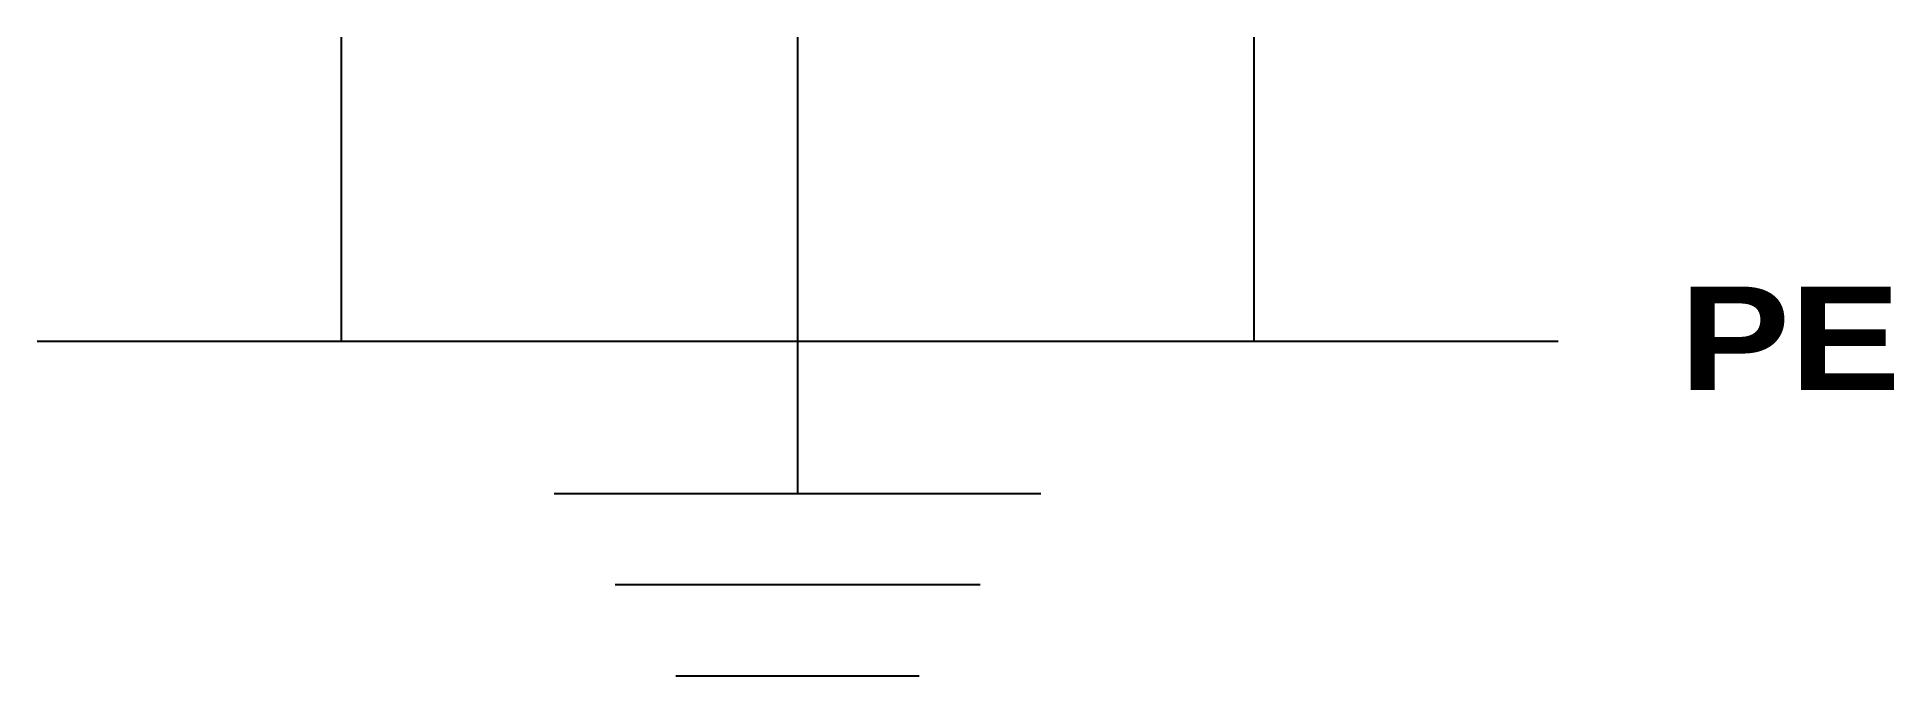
# Model space of a CAD drawing. Header units: millimetres. Extents: x -12.5 to 18, y -13 to -2.5.
import ezdxf
from ezdxf.enums import TextEntityAlignment as Align

# ---------------------------------------------------------------- set-up
doc = ezdxf.new("R2010")
doc.units = ezdxf.units.MM
doc.layers.get('0').update_dxf_attribs({"linetype": 'CONTINUOUS'})
doc.styles.add('ARIAL', font='arial.ttf')
doc.styles.add('ARIAL_BLACK', font='ariblk.ttf')

# ---------------------------------------------------------------- blocks, each defined once
blk = doc.blocks.new('291_E_LV_SLD_IEC60617_earth_bar')
at = {"true_color": 0x139b48}
for p, q in [((-7.5, -2.5), (-7.5, -7.5)), ((0, -2.5), (0, -7.5)), ((7.5, -2.5), (7.5, -7.5)), ((-12.5, -7.5), (12.5, -7.5)), ((0, -7.5), (0, -10)), ((-4, -10), (4, -10)), ((-3, -11.5), (3, -11.5)), ((-2, -13), (2, -13))]:
    blk.add_line(p, q, dxfattribs=at)
at = {"true_color": 0x0000ff, "style": 'ARIAL_BLACK'}
blk.add_text('PE', height=1.7, dxfattribs=at).set_placement((14.5, -8.3))
at = {"true_color": 0x0000ff, "style": 'ARIAL'}
blk.add_attdef('TAG', text='', height=2.5, dxfattribs=at).set_placement((-14.5, -4.7), align=Align.RIGHT)
at = {"color": 7, "style": 'ARIAL'}
for tag, p in [('CURRENT', (-14.5, -11.5)), ('MANUFACTURER', (-14.5, -14.5))]:
    blk.add_attdef(tag, text='', height=1.7, dxfattribs=at).set_placement(p, align=Align.RIGHT)

msp = doc.modelspace()

# ---------------------------------------------------------------- block references
msp.add_blockref('291_E_LV_SLD_IEC60617_earth_bar', (0, 0))

doc.saveas('drawing.dxf')
